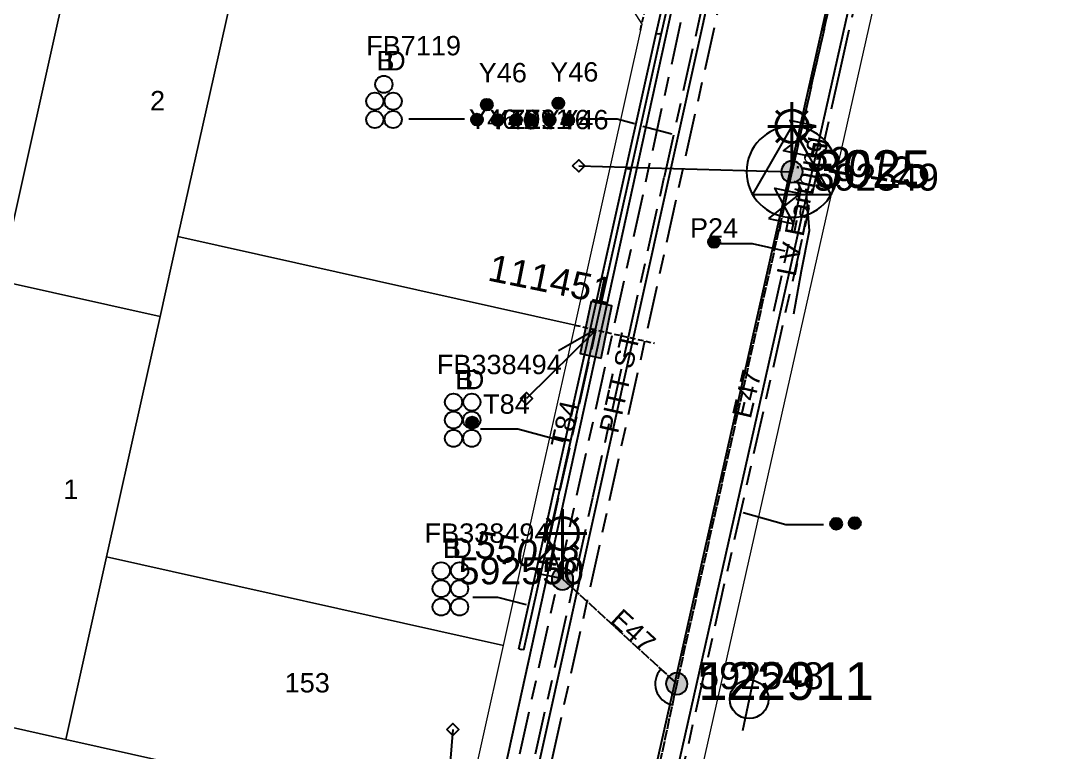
# Model space of a CAD drawing. Header units: metres. Extents: x 311347 to 316656, y 6252667 to 6255486.
# Drawn here: x 314203.4 to 314299, y 6254679.2 to 6254747.2 of the extents above; entities that cross this region are included whole.
import ezdxf
from ezdxf.enums import TextEntityAlignment as Align

# ---------------------------------------------------------------- set-up
doc = ezdxf.new("R2010")
doc.units = ezdxf.units.M
for name, pattern in [('Cable Exist OH', [1, 1, 0]), ('Cable Exist UG', [8.2, 4, -1.2, 1.8, -1.2]), ('DASHED', [0.75, 0.5, -0.25])]:
    doc.linetypes.add(name, pattern=pattern)
doc.layers.get('0').update_dxf_attribs({"color": 6})
for name, color, linetype in [('_User_HV_Exist', 7, 'Continuous'), ('_User_LV_Exist', 7, 'Continuous'), ('Duct_SP_EXT', 7, 'Continuous'), ('Equip_LV_EXT', 7, 'Continuous'), ('Equip_SP_HV_EXT', 7, 'Continuous'), ('Equip_SP_SL_EXT', 7, 'Continuous'), ('Mains_HV_EXT', 7, 'Continuous'), ('Mains_LV_EXT', 7, 'Continuous'), ('Mains_TR_EXT', 7, 'Continuous'), ('Services_SP_EXT', 7, 'Continuous'), ('Sub_SP_TR_HV_LV_EXT', 7, 'Continuous'), ('SupportsOH_SP_TR_HV_LV_SL_EXT', 7, 'Continuous'), ('SupportsUG_SP_LV_EXT', 7, 'Continuous'), ('Trench_SP_EXT', 7, 'Continuous')]:
    doc.layers.add(name, color=color, linetype=linetype)
for name, color, linetype, lineweight in [('Cadastre Buildings_SP_EXT', 9, 'Continuous', 5), ('Cadastre Land Parcels_SP_EXT', 9, 'Continuous', 5), ('Cadastre Roads_SP_EXT', 7, 'Continuous', 5)]:
    doc.layers.add(name, color=color, linetype=linetype, lineweight=lineweight)
doc.layers.add('UNKNOWN_FEATURES', color=1, linetype='DASHED', plot=False)
doc.styles.add('HVSW_LABEL', font='arial.ttf')
doc.styles.add('iecARIAL', font='arial.ttf', dxfattribs={"height": 2})
doc.styles.add('POLE_LABEL', font='arial.ttf')
doc.styles.get("Standard").update_dxf_attribs({"font": 'arial.ttf'})
doc.linetypes.add('Cable E UG', pattern='A,6,-0.5,["E",Standard,S=1.7,R=0,X=0.5,Y=-1],-2.9', length=9.4)
doc.linetypes.add('Cable P UG', pattern='A,6,-0.5,["P",Standard,S=1.7,R=0,X=0.5,Y=-1],-2.9', length=9.4)

# ---------------------------------------------------------------- blocks, each defined once
blk = doc.blocks.new('SUB_POLE_EXT')
blk.add_wipeout([(0, 4.224), (0.418, 4.203), (0.828, 4.142), (1.208, 4.048), (1.621, 3.901), (1.992, 3.725), (2.348, 3.511), (2.683, 3.262), (2.988, 2.986), (3.281, 2.661), (3.515, 2.342), (3.761, 1.922), (3.902, 1.616), (4.04, 1.232), (4.177, 0.629), (4.224, 0), (4.179, -0.612), (4.065, -1.149), (3.901, -1.619), (3.579, -2.243), (3.223, -2.73), (2.967, -3.007), (2.685, -3.261), (2.362, -3.502), (2.005, -3.718), (1.637, -3.894), (1.253, -4.034), (0.822, -4.143), (0.417, -4.203), (0.001, -4.224), (-0.414, -4.204), (-0.802, -4.147), (-1.206, -4.048), (-1.623, -3.9), (-1.986, -3.728), (-2.35, -3.51), (-2.682, -3.264), (-2.958, -3.015), (-3.233, -2.718), (-3.511, -2.349), (-3.715, -2.01), (-3.907, -1.604), (-4.046, -1.212), (-4.155, -0.759), (-4.222, -0.145), (-4.206, 0.387), (-4.142, 0.829), (-4.03, 1.265), (-3.896, 1.632), (-3.707, 2.025), (-3.499, 2.366), (-3.277, 2.665), (-2.985, 2.989), (-2.676, 3.269), (-2.329, 3.524), (-1.983, 3.729), (-1.631, 3.896), (-1.201, 4.05), (-0.777, 4.152), (-0.395, 4.205)])
blk.add_line((2.159, 0.484), (2.159, 0.484, 0))
blk.add_lwpolyline([(-4.224, 0, 1), (4.224, 0, 1)], format="xyb", close=True)
blk.add_lwpolyline([(2.139, 0.52), (0, 4.224), (-3.658, -2.112), (3.658, -2.112)], close=True)
for tag, height, flags, p in [('ASSET_NUM', 3.5, 8, (2, 2)), ('STREET_CODE', 0.2, 9, (1.5, 0)), ('OPERATING_VOLTAGE', 0.2, 9, (1.5, -0.6)), ('OPERATED_BY', 0.2, 9, (1.5, -0.8)), ('CONSTRUCTED_VOLTAGE', 0.2, 9, (1.5, -0.2)), ('NO_PHASES', 0.2, 9, (1.5, -0.4)), ('MAINTAINED_BY', 0.2, 9, (1.5, -1)), ('ORIENTATION', 0.2, 9, (1.5, -1.2)), ('OWNED_BY', 0.2, 9, (1.5, -1.4)), ('SECONDARY_VOLTAGE', 0.2, 9, (1.5, -1.6)), ('STATE', 0.2, 9, (1.5, -1.8)), ('SUBSTATION_TYPE', 0.2, 9, (1.5, -2)), ('STREETNAME', 0.2, 9, (1.5, -2.8)), ('USAGE', 0.2, 9, (1.5, -2.2)), ('LEGEND', 0.2, 9, (1.5, -2.4)), ('LOCATION', 0.2, 9, (1.5, -2.6)), ('Z', 0.2, 1, (1.5, -3.4)), ('SUBURB', 0.2, 9, (1.5, -3)), ('NOTES', 0.2, 9, (1.5, -3.2))]:
    blk.add_attdef(tag, text='', height=height, dxfattribs=dict(flags=flags)).set_placement(p, align=Align.MIDDLE_LEFT)
blk = doc.blocks.new('PILLAR_EXT')
blk.add_hatch(color=256).paths.add_polyline_path([(-2.475, 0.99), (-2.475, -0.99), (2.475, -0.99), (2.475, 0.99)])
blk.add_lwpolyline([(-2.475, -0.99), (2.475, -0.99), (2.475, 0.99), (-2.475, 0.99)], close=True)
at = {"style": 'iecARIAL', "flags": 8}
blk.add_attdef('ASSET_NUM', (1.5, 3.5), '', height=2.5, dxfattribs=at)
for tag, p, flags in [('OWNED_BY', (0, -0.2), 9), ('STATE', (0, -0.4), 9), ('SUPPORT_TYPE', (0, -0.6), 9), ('USAGE', (0, -0.8), 9), ('LEGEND', (0, -1), 9), ('STREETNAME', (0, -1.8), 9), ('SUBURB', (0, -2), 1), ('LOCATION', (0, -1.2), 9), ('NOTES', (0, -1.4), 9), ('PARENT', (0, -1.6), 9)]:
    blk.add_attdef(tag, p, '', height=0.2, dxfattribs=dict(flags=flags))
blk = doc.blocks.new('DUCT_EXT')
blk.add_circle((0, 0.8), 0.8)
at = {"flags": 1}
blk.add_attdef('Z', (0, 0), '', height=0.2, dxfattribs=at)
at = {"flags": 9}
for tag, p in [('DUCT_CODE', (0, 0)), ('XSECT_TYPE', (0, -0.2)), ('STATE', (0, -0.6)), ('FB_REFERENCE', (0, -0.4)), ('NOTES', (0, -0.8))]:
    blk.add_attdef(tag, text='', height=0.2, dxfattribs=at).set_placement(p, align=Align.MIDDLE_LEFT)
blk = doc.blocks.new('LV_OH_LINKS_DISTFUSE_EXT')
for p, q in [((0, 0), (0.96, 0)), ((3.84, 0), (4.8, 0))]:
    blk.add_line(p, q)
blk.add_lwpolyline([(3.84, -1.2), (3.84, 1.2), (0.96, -1.2), (0.96, 1.2)], close=True)
at = {"flags": 9}
for tag, p in [('ACTUAL_STATUS', (0, 0)), ('OPERATING_VOLTAGE', (0, -0.6)), ('ORIENTATION', (0, -0.8)), ('OWNED_BY', (0, -1)), ('CONSTRUCTED_VOLTAGE', (0, -0.2)), ('NO_PHASES', (0, -0.4)), ('STATE', (0, -1.2)), ('SWITCH_TYPE', (0, -1.4)), ('USAGE', (0, -1.6)), ('NOTES', (0, -1.8))]:
    blk.add_attdef(tag, text='', height=0.2, dxfattribs=at).set_placement(p, align=Align.MIDDLE_LEFT)
at = {"flags": 1}
blk.add_attdef('Z', (0, 0), '', height=0.2, dxfattribs=at)
blk = doc.blocks.new('SL_LANTERN_EXT')
at = {"lineweight": 40}
for p, q in [((0, 1.968), (0, 6.468)), ((-1.459, 5.676), (-1.061, 5.278)), ((1.458, 5.676), (1.06, 5.278)), ((-2.25, 4.218), (2.25, 4.218)), ((-1.459, 2.759), (-1.061, 3.157)), ((1.458, 2.759), (1.06, 3.157)), ((0, 0), (0, 2.721))]:
    blk.add_line(p, q, dxfattribs=at)
blk.add_circle((0, 4.218), 1.5, dxfattribs=at)
at = {"style": 'iecARIAL', "flags": 8}
blk.add_attdef('ASSET_NUM', (1.5, 1.5), '', height=2.5, dxfattribs=at)
for tag, p, height, flags in [('CONSTRUCTED_VOLTAGE', (0.981, -0.653), 0.2, 9), ('CONTROL_TYPE', (0.981, -0.853), 0.2, 9), ('LANTERN_PURPOSE', (0.981, -1.053), 0.2, 9), ('LNUMBER', (2.181, -3.253), 2.5, 8), ('OPERATING_VOLTAGE', (0.981, -1.653), 0.2, 9), ('ORIENTATION', (0.981, -1.853), 0.2, 9), ('OWNED_BY', (0.981, -2.053), 0.2, 9), ('LANTERN_TYPE', (0.981, -1.253), 0.2, 9), ('NO_PHASES', (0.981, -1.453), 0.2, 9), ('STATE', (0.981, -2.253), 0.2, 9), ('CEXIST', (0.981, -2.653), 0.2, 9), ('CNEW', (0.981, -2.853), 0.2, 9), ('CNUMBER', (0.981, -3.053), 0.2, 9), ('USAGE', (0.981, -2.453), 0.2, 9), ('CREMOVE', (0.981, -3.253), 0.2, 9), ('CREPLACE', (0.981, -3.453), 0.2, 9), ('LKINGHEIGHT', (0.981, -3.653), 0.2, 9), ('LBRACKET', (0.981, -3.853), 0.2, 9), ('LBRACKETVOCAB', (0.981, -4.053), 0.2, 9), ('LCATEGORY', (0.981, -4.253), 0.2, 9), ('LCHARGE1', (0.981, -4.453), 0.2, 9), ('LCHARGE1PERCENT', (0.981, -4.653), 0.2, 9), ('LCHARGE2', (0.981, -4.853), 0.2, 9), ('LCHARGE2PERCENT', (0.981, -5.053), 0.2, 9), ('LCHARGE3', (0.981, -5.253), 0.2, 9), ('LCHARGE3PERCENT', (0.981, -5.453), 0.2, 9), ('LEXIST', (0.981, -5.653), 0.2, 9), ('LLAMP', (0.981, -5.853), 0.2, 9), ('LLAMPVOCAB', (0.981, -6.053), 0.2, 9), ('LMAST', (0.981, -6.253), 0.2, 9), ('LMASTVOCAB', (0.981, -6.453), 0.2, 9), ('LNEW', (0.981, -6.653), 0.2, 9), ('LANTNUMBER', (0.981, -6.853), 0.2, 9), ('LOUTREACH', (0.981, -7.253), 0.2, 9), ('LOUTREACHVOCAB', (0.981, -7.453), 0.2, 9), ('LRATECODE', (0.981, -7.653), 0.2, 9), ('LREMOVE', (0.981, -7.853), 0.2, 9), ('LREPLACE', (0.981, -8.053), 0.2, 9), ('LTYPE', (0.981, -8.253), 0.2, 9), ('LTYPEVOCAB', (0.981, -8.453), 0.2, 9), ('LEGEND', (0.981, -8.653), 0.2, 9), ('STREETNAME', (0.981, -9.253), 0.2, 9), ('SUBURB', (0.981, -9.453), 0.2, 1), ('LOCATION', (0.981, -8.853), 0.2, 9), ('NOTES', (0.981, -9.053), 0.2, 9)]:
    blk.add_attdef(tag, p, '', height=height, dxfattribs=dict(flags=flags))
blk = doc.blocks.new('CCP_EXT')
at = {"flags": 9}
for tag, p in [('STATE', (0, -1.8)), ('USAGE', (0, -1.2)), ('LEGEND', (0, -1.4)), ('LIFE_SUPPORT', (0, -1.6)), ('NOTES', (0, -2))]:
    blk.add_attdef(tag, text='', height=0.2, dxfattribs=at).set_placement(p, align=Align.MIDDLE_LEFT)
blk.add_wipeout([(0, 0.566), (0.566, 0), (0, -0.566), (-0.566, 0)])
blk.add_lwpolyline([(-0.566, 0), (0, 0.566), (0.566, 0), (0, -0.566), (-0.566, 0)])
at = {"flags": 1}
blk.add_attdef('Z', (0, 0), '', height=0.2, dxfattribs=at)
at = {"flags": 9}
for tag, p in [('CCP_TYPE', (0, 0)), ('OPERATING_VOLTAGE', (0, -0.6)), ('ORIENTATION', (0, -0.8)), ('OWNED_BY', (0, -1)), ('CONSTRUCTED_VOLTAGE', (0, -0.2)), ('NO_PHASES', (0, -0.4))]:
    blk.add_attdef(tag, text='', height=0.2, dxfattribs=at).set_placement(p, align=Align.MIDDLE_LEFT)
blk = doc.blocks.new('POLE_EXT')
blk.add_hatch(color=256).paths.add_polyline_path([(-1, 0, 1), (1, 0, 1)])
blk.add_lwpolyline([(-1, 0, 1), (1, 0, 1)], format="xyb", close=True)
for tag, height, flags, p in [('pNumber', 2.5, 8, (-17.84, 2.067)), ('OWNED_BY', 0.2, 9, (1.355, -0.4)), ('SPECIAL_USE', 0.2, 9, (1.355, -0.8)), ('STATE', 0.2, 9, (1.355, -1)), ('PARENT', 0.2, 9, (1.355, -0.6)), ('cLV', 0.2, 9, (1.355, -1.4)), ('cHV', 0.2, 9, (1.355, -2)), ('hDepth', 0.2, 9, (1.355, -1.6)), ('hDia', 0.2, 9, (1.355, -1.8)), ('USAGE', 0.2, 9, (1.355, -1.2)), ('LBRACKET', 0.2, 9, (1.355, -2.2)), ('LExisting', 0.2, 9, (1.355, -2.4)), ('LANTNUMBER', 0.2, 9, (1.355, -2.6)), ('LOther', 0.2, 9, (1.355, -2.8)), ('cLinedev', 0.2, 9, (1.355, -3.4)), ('pExisting', 0.2, 9, (1.355, -3.8)), ('LRemove', 0.2, 9, (1.355, -3)), ('LEGEND', 0.2, 9, (1.355, -3.2)), ('LOCATION', 0.2, 9, (1.355, -3.6)), ('pFooting', 0.2, 9, (1.355, -4.4)), ('pNew', 0.2, 9, (1.355, -4.6)), ('PFNUMBER', 0.2, 9, (1.355, -4)), ('NEWPFNUMBER', 0.2, 9, (1.355, -4.2)), ('pRelocate', 0.2, 9, (1.355, -5)), ('pRemove', 0.2, 9, (1.355, -5.2)), ('pReplace', 0.2, 9, (1.355, -5.4)), ('pStay', 0.2, 9, (1.355, -5.6)), ('pType', 0.2, 9, (1.355, -5.8)), ('cspan', 0.2, 9, (1.355, -6)), ('STREETNAME', 0.2, 9, (1.355, -6.2)), ('SUBURB', 0.2, 9, (1.355, -6.4)), ('NOTES', 0.2, 9, (1.355, -6.6)), ('OPERATED_BY', 0.2, 9, (1.355, -7.014)), ('MAINTAINED_BY', 0.2, 9, (1.355, -6.814))]:
    blk.add_attdef(tag, text='', height=height, dxfattribs=dict(flags=flags)).set_placement(p, align=Align.MIDDLE_LEFT)
at = {"style": 'POLE_LABEL'}
for tag, height, flags, p in [('ASSET_NUM', 2.5, 8, (2, 2)), ('STRUCTURE_PLANT_NUMBER', 0.2, 9, (1.355, 0.028)), ('STREET_CODE', 0.2, 9, (1.355, -0.2))]:
    blk.add_attdef(tag, text='', height=height, dxfattribs=dict(at, flags=flags)).set_placement(p, align=Align.MIDDLE_LEFT)
at = {"flags": 1}
blk.add_attdef('Z', (1.355, -7.328), '', height=0.2, dxfattribs=at)
blk = doc.blocks.new('HV_ABS_CLOSED_EXT')
blk.add_line((-3, 6.875), (3, 6.875))
blk.add_circle((0, 6.875), 1.8)
at = {"style": 'HVSW_LABEL'}
for tag, height, flags, p in [('ASSET_NUM', 3.5, 8, (2, 2)), ('STREET_CODE', 0.2, 9, (0, -0.2))]:
    blk.add_attdef(tag, text='', height=height, dxfattribs=dict(at, flags=flags)).set_placement(p, align=Align.MIDDLE_LEFT)
at = {"flags": 1}
blk.add_attdef('Z', (0, 0), '', height=0.2, dxfattribs=at)
at = {"flags": 9}
for tag, p in [('ACTUAL_STATUS', (0, -0.4)), ('OPERATING_VOLTAGE', (0, -1)), ('CONSTRUCTED_VOLTAGE', (0, -0.6)), ('NO_PHASES', (0, -0.8)), ('ORIENTATION', (0, -1.2)), ('OWNED_BY', (0, -1.4)), ('STATE', (0, -1.6)), ('SWITCH_TYPE', (0, -1.8)), ('USAGE', (0, -2)), ('STREETNAME', (0, -2.6)), ('SUBURB', (0, -2.8)), ('LEGEND', (0, -2.2)), ('LOCATION', (0, -2.4)), ('NOTES', (0, -3))]:
    blk.add_attdef(tag, text='', height=0.2, dxfattribs=at).set_placement(p, align=Align.MIDDLE_LEFT)
blk = doc.blocks.new('CABLE_LARGE_EXT')
h = blk.add_hatch(color=256)
edge = h.paths.add_edge_path()
edge.add_arc((0, 0.55), 0.55, 0, 360)
blk.add_circle((0, 0.55), 0.55)
at = {"flags": 1}
blk.add_attdef('Z', (0, 0), '', height=0.2, dxfattribs=at)
at = {"flags": 9}
for tag, p in [('COND_CODE', (0, 0)), ('XSECT_SIZE', (0, -0.6)), ('STATE', (0, -0.4)), ('FB_REFERENCE', (0, -0.2)), ('NOTES', (0, -0.8))]:
    blk.add_attdef(tag, text='', height=0.2, dxfattribs=at).set_placement(p, align=Align.MIDDLE_LEFT)

msp = doc.modelspace()

# ---------------------------------------------------------------- linework, layer by layer
at = {"layer": 'Cadastre Land Parcels_SP_EXT', "linetype": 'Continuous'}
for points in [[(314210.281, 6254762.256), (314195.407, 6254765.579), (314186.647, 6254726.317), (314201.521, 6254722.992), (314210.281, 6254762.256)], [(314218.061, 6254727.112), (314221.378, 6254741.988), (314225.162, 6254758.945), (314210.281, 6254762.256), (314201.521, 6254722.992), (314216.401, 6254719.694), (314218.061, 6254727.112)], [(314216.401, 6254719.694), (314201.521, 6254722.992), (314192.764, 6254683.743), (314207.639, 6254680.402), (314211.423, 6254697.361), (314214.741, 6254712.235), (314216.401, 6254719.694)], [(314244.518, 6254672.179), (314248.304, 6254689.138), (314211.423, 6254697.361), (314207.639, 6254680.402), (314244.518, 6254672.179)]]:
    msp.add_lwpolyline(points, close=True, dxfattribs=at)
at = {"layer": 'Duct_SP_EXT'}
for p, q in [((314262.48, 6254745.976), (314263.24, 6254749.385)), ((314262.949, 6254745.872), (314263.708, 6254749.28)), ((314259.687, 6254733.447), (314262.48, 6254745.976)), ((314260.156, 6254733.343), (314262.949, 6254745.872)), ((314262.48, 6254745.976), (314262.714, 6254745.924)), ((314262.949, 6254745.872), (314262.714, 6254745.924)), ((314256.368, 6254718.571), (314259.687, 6254733.447)), ((314256.836, 6254718.467), (314260.156, 6254733.343)), ((314259.687, 6254733.447), (314259.921, 6254733.395)), ((314260.156, 6254733.343), (314259.921, 6254733.395)), ((314253.048, 6254703.696), (314256.368, 6254718.571)), ((314253.517, 6254703.591), (314256.837, 6254718.467)), ((314256.368, 6254718.571), (314256.603, 6254718.519)), ((314256.368, 6254718.571), (314256.602, 6254718.519)), ((314256.836, 6254718.467), (314256.602, 6254718.519)), ((314256.837, 6254718.467), (314256.603, 6254718.519)), ((314251.397, 6254696.293), (314253.048, 6254703.696)), ((314251.865, 6254696.188), (314253.517, 6254703.591)), ((314253.048, 6254703.696), (314253.283, 6254703.643)), ((314253.517, 6254703.591), (314253.283, 6254703.643)), ((314249.729, 6254688.82), (314251.397, 6254696.293)), ((314250.198, 6254688.715), (314251.865, 6254696.188)), ((314251.397, 6254696.293), (314251.631, 6254696.241)), ((314251.397, 6254696.293), (314251.631, 6254696.241)), ((314251.865, 6254696.188), (314251.631, 6254696.241)), ((314251.865, 6254696.188), (314251.631, 6254696.241)), ((314249.729, 6254688.82), (314249.963, 6254688.768)), ((314250.198, 6254688.715), (314249.963, 6254688.768))]:
    msp.add_line(p, q, dxfattribs=at)
for points in [[(314239.511, 6254738.046), (314244.688, 6254738.046)], [(314255.459, 6254738.045), (314258.858, 6254738.045), (314260.469, 6254737.611)], [(314261.242, 6254737.368), (314263.922, 6254736.658)], [(314268.464, 6254726.451), (314271.406, 6254726.451), (314274.435, 6254725.78)], [(314246.167, 6254709.257), (314249.622, 6254709.257), (314253.884, 6254708.097)], [(314278.012, 6254700.322), (314274.534, 6254700.322), (314270.555, 6254701.45)], [(314245.437, 6254693.627), (314247.732, 6254693.627), (314250.391, 6254692.949)]]:
    msp.add_lwpolyline(points, dxfattribs=at)
at = {"layer": 'Mains_HV_EXT', "linetype": 'Cable E UG'}
for points in [[(314276.696, 6254727.63), (314275.949, 6254723.897)], [(314275.949, 6254723.897), (314275.946, 6254723.881), (314275.224, 6254719.91)]]:
    msp.add_lwpolyline(points, dxfattribs=at)
at = {"layer": 'Mains_HV_EXT', "linetype": 'Cable Exist OH'}
msp.add_lwpolyline([(314264.39, 6254685.579), (314257.394, 6254652.843)], dxfattribs=at)
at = {"layer": 'Mains_LV_EXT', "linetype": 'Cable Exist UG'}
msp.add_lwpolyline([(314253.778, 6254695.311), (314252.537, 6254698.925), (314252.537, 6254698.925), (314253.575, 6254703.578), (314256.895, 6254718.454)], dxfattribs=at)
at = {"layer": 'Mains_LV_EXT', "linetype": 'Cable Exist OH'}
for points in [[(314253.778, 6254695.311), (314264.39, 6254685.579)], [(314264.39, 6254685.579), (314257.394, 6254652.843)]]:
    msp.add_lwpolyline(points, dxfattribs=at)
at = {"layer": 'Mains_LV_EXT', "linetype": 'Continuous'}
msp.add_lwpolyline([(314262.909, 6254686.924, 0.579576), (314263.979, 6254683.622)], format="xyb", dxfattribs=at)
at = {"layer": 'Trench_SP_EXT', "linetype": 'Cable Exist UG'}
for points in [[(314256.883, 6254718.474), (314252.904, 6254716.216)], [(314253.674, 6254695.351), (314251.563, 6254695.78), (314251.659, 6254696.208)]]:
    msp.add_lwpolyline(points, dxfattribs=at)
at = {"layer": 'UNKNOWN_FEATURES'}
for points in [[(314261.016, 6254746.28), (314263.696, 6254757.807)], [(314254.929, 6254718.883), (314262.323, 6254717.204)]]:
    msp.add_lwpolyline(points, dxfattribs=at)

# ---------------------------------------------------------------- block references
at = {"layer": 'Duct_SP_EXT'}
for name, p in [('DUCT_EXT', (314237.189, 6254740.439)), ('DUCT_EXT', (314236.347, 6254738.875)), ('DUCT_EXT', (314238.047, 6254738.875)), ('CABLE_LARGE_EXT', (314246.752, 6254738.804)), ('CABLE_LARGE_EXT', (314253.394, 6254738.935)), ('DUCT_EXT', (314236.347, 6254737.175)), ('DUCT_EXT', (314238.047, 6254737.175)), ('CABLE_LARGE_EXT', (314245.835, 6254737.421)), ('CABLE_LARGE_EXT', (314247.757, 6254737.384)), ('CABLE_LARGE_EXT', (314249.466, 6254737.392)), ('CABLE_LARGE_EXT', (314250.811, 6254737.392)), ('CABLE_LARGE_EXT', (314252.577, 6254737.389)), ('CABLE_LARGE_EXT', (314254.324, 6254737.376)), ('CABLE_LARGE_EXT', (314267.862, 6254726.058)), ('DUCT_EXT', (314243.657, 6254710.928)), ('DUCT_EXT', (314245.357, 6254710.928)), ('DUCT_EXT', (314243.655, 6254709.267)), ('DUCT_EXT', (314245.355, 6254709.267)), ('CABLE_LARGE_EXT', (314245.388, 6254709.288)), ('DUCT_EXT', (314243.655, 6254707.567)), ('DUCT_EXT', (314245.355, 6254707.567)), ('CABLE_LARGE_EXT', (314279.203, 6254699.883)), ('CABLE_LARGE_EXT', (314280.927, 6254699.946)), ('DUCT_EXT', (314242.519, 6254695.267)), ('DUCT_EXT', (314244.219, 6254695.267)), ('DUCT_EXT', (314242.517, 6254693.606)), ('DUCT_EXT', (314244.217, 6254693.606)), ('DUCT_EXT', (314242.517, 6254691.906)), ('DUCT_EXT', (314244.217, 6254691.906))]:
    msp.add_blockref(name, p, dxfattribs=at)
at = {"layer": 'Equip_SP_HV_EXT'}
ref = msp.add_blockref('HV_ABS_CLOSED_EXT', (314264.39, 6254685.579), dxfattribs=dict(at, rotation=257.9363031824905))
ref.add_attrib('ASSET_NUM', '122911', dxfattribs={"layer": '0', "height": 3.5, "style": 'HVSW_LABEL'}).set_placement((314266.39, 6254685.829), align=Align.MIDDLE_LEFT)
at = {"layer": 'Equip_SP_SL_EXT'}
ref = msp.add_blockref('SL_LANTERN_EXT', (314253.778, 6254695.311), dxfattribs=at)
ref.add_attrib('ASSET_NUM', '55048', dxfattribs={"layer": '0', "height": 2.5, "rotation": 349.39284, "style": 'iecARIAL'}).set_placement((314255.278, 6254696.811), align=Align.MIDDLE_RIGHT)
at = {"layer": 'Services_SP_EXT'}
msp.add_blockref('CCP_EXT', (314250.442, 6254712.074), dxfattribs=at)
at = {"layer": 'Sub_SP_TR_HV_LV_EXT'}
ref = msp.add_blockref('SUB_POLE_EXT', (314275.091, 6254733.121), dxfattribs=at)
ref.add_attrib('ASSET_NUM', '3025', dxfattribs={"layer": '0', "height": 3.5}).set_placement((314277.091, 6254733.371), align=Align.MIDDLE_LEFT)
at = {"layer": 'SupportsOH_SP_TR_HV_LV_SL_EXT'}
ref = msp.add_blockref('POLE_EXT', (314253.778, 6254695.311), dxfattribs=at)
ref.add_attrib('ASSET_NUM', '592550', dxfattribs={"layer": '0', "height": 2.5, "rotation": 0.00153, "style": 'POLE_LABEL'}).set_placement((314255.778, 6254696.061), align=Align.MIDDLE_RIGHT)
ref = msp.add_blockref('POLE_EXT', (314264.39, 6254685.579), dxfattribs=dict(at, rotation=359.9564824912746))
ref.add_attrib('ASSET_NUM', '592548', dxfattribs={"layer": '0', "height": 2.5, "rotation": 359.96332, "style": 'POLE_LABEL'}).set_placement((314266.39, 6254686.329), align=Align.MIDDLE_LEFT)
at = {"layer": 'SupportsUG_SP_LV_EXT'}
ref = msp.add_blockref('PILLAR_EXT', (314256.895, 6254718.454), dxfattribs=dict(at, rotation=78.18715619154439))
ref.add_attrib('ASSET_NUM', '111451', dxfattribs={"layer": '0', "height": 2.5, "rotation": 348.53386, "style": 'iecARIAL'}).set_placement((314258.395, 6254721.954), align=Align.MIDDLE_RIGHT)

# ---------------------------------------------------------------- texts
at = {"layer": 'Cadastre Land Parcels_SP_EXT'}
for s, p in [('2', (314215.467, 6254738.831)), ('1', (314207.415, 6254702.738)), ('153', (314227.971, 6254684.77))]:
    msp.add_text(s, height=1.8, dxfattribs=at).set_placement(p)
at = {"layer": 'Cadastre Roads_SP_EXT'}
msp.add_text('PITT ST', height=1.8, rotation=77.36817, dxfattribs=at).set_placement((314258.928, 6254708.741))
at = {"layer": 'Duct_SP_EXT'}
for s, p in [('FB7119', (314235.542, 6254743.935)), ('B', (314236.5, 6254742.535)), ('D', (314237.4, 6254742.535)), ('Y46', (314245.997, 6254741.431)), ('Y46', (314252.639, 6254741.499)), ('Y46', (314245.093, 6254737.107)), ('Y46', (314247.015, 6254737.07)), ('Z91', (314248.802, 6254737.084)), ('Z91', (314250.218, 6254737.1)), ('Y46', (314251.835, 6254737.075)), ('Y46', (314253.582, 6254737.063)), ('P24', (314265.618, 6254727.007)), ('FB338494', (314242.107, 6254714.328)), ('B', (314243.807, 6254712.928)), ('D', (314244.707, 6254712.928)), ('FB338494', (314240.969, 6254698.667)), ('B', (314242.669, 6254697.267)), ('D', (314243.569, 6254697.267))]:
    msp.add_text(s, height=1.8, dxfattribs=at).set_placement(p)
at = {"layer": 'Mains_LV_EXT'}
for s, rotation, p in [('E47', 76.78849, (314271.255, 6254710.111)), ('T84', 77.41868, (314254.424, 6254707.382)), ('E47', 317.47725, (314258.099, 6254691.349))]:
    msp.add_text(s, height=1.8, rotation=rotation, dxfattribs=at).set_placement(p)

# ---------------------------------------------------------------- next in the draw order: linework, layer by layer
at = {"layer": 'Cadastre Buildings_SP_EXT', "linetype": 'Continuous'}
msp.add_lwpolyline([(314251.623, 6254704.014), (314254.943, 6254718.889), (314218.061, 6254727.112), (314216.401, 6254719.694), (314214.741, 6254712.235), (314211.423, 6254697.361), (314248.304, 6254689.138), (314251.623, 6254704.014)], close=True, dxfattribs=at)
at = {"layer": 'Cadastre Land Parcels_SP_EXT', "linetype": 'Continuous'}
msp.add_lwpolyline([(314404.544, 6254868.215), (314314.167, 6254888.407), (314306.575, 6254854.768), (314284.177, 6254755.259), (314281.202, 6254742.04), (314264.221, 6254666.598), (314259.847, 6254647.168), (314256.123, 6254630.623), (314341.639, 6254611.54), (314323.417, 6254530.123), (314327.262, 6254529.27), (314381.415, 6254517.323), (314408.838, 6254511.058), (314450.723, 6254698.322), (314538.58, 6254678.716), (314552.777, 6254748.82), (314561.239, 6254790.598), (314565.058, 6254809.458), (314569.098, 6254829.406), (314567.541, 6254831.797), (314511.326, 6254844.357), (314419.663, 6254864.837), (314404.544, 6254868.215)], close=True, dxfattribs=at)
at = {"layer": 'Mains_HV_EXT', "linetype": 'Cable Exist OH'}
for points in [[(314296.853, 6254829.8), (314275.091, 6254733.121)], [(314275.091, 6254733.121), (314264.39, 6254685.579)]]:
    msp.add_lwpolyline(points, dxfattribs=at)
at = {"layer": 'Mains_HV_EXT', "linetype": 'Cable E UG'}
msp.add_lwpolyline([(314276.39, 6254731.546), (314276.696, 6254727.63)], dxfattribs=at)
at = {"layer": 'Mains_LV_EXT', "linetype": 'Cable Exist OH'}
for points in [[(314280.248, 6254756.032), (314275.091, 6254733.121)], [(314275.091, 6254733.121), (314264.39, 6254685.579)]]:
    msp.add_lwpolyline(points, dxfattribs=at)
at = {"layer": 'Services_SP_EXT'}
msp.add_lwpolyline([(314256.895, 6254718.454), (314250.442, 6254712.074)], dxfattribs=at)
at = {"layer": 'Trench_SP_EXT', "linetype": 'Cable Exist UG'}
for points in [[(314258.527, 6254649.047), (314262.562, 6254666.971), (314279.544, 6254742.413), (314282.518, 6254755.632), (314282.682, 6254756.36)], [(314275.569, 6254732.237), (314275.916, 6254731.473), (314273.37, 6254720.133)]]:
    msp.add_lwpolyline(points, dxfattribs=at)

# ---------------------------------------------------------------- next in the draw order: block references
at = {"layer": 'Equip_LV_EXT'}
for p, rotation in [((314275.276, 6254733.885), 77.88704801128071), ((314274.887, 6254732.282), 258.1110862862455)]:
    msp.add_blockref('LV_OH_LINKS_DISTFUSE_EXT', p, dxfattribs=dict(at, rotation=rotation))
at = {"layer": 'Equip_SP_SL_EXT'}
ref = msp.add_blockref('SL_LANTERN_EXT', (314275.091, 6254733.121), dxfattribs=at)
ref.add_attrib('ASSET_NUM', '52012', dxfattribs={"layer": '0', "height": 2.5, "rotation": 351.29467, "style": 'iecARIAL'}).set_placement((314276.591, 6254734.621), align=Align.MIDDLE_LEFT)
at = {"layer": 'Services_SP_EXT'}
msp.add_blockref('CCP_EXT', (314243.59, 6254681.334), dxfattribs=at)
at = {"layer": 'SupportsOH_SP_TR_HV_LV_SL_EXT'}
ref = msp.add_blockref('POLE_EXT', (314275.091, 6254733.121), dxfattribs=dict(at, rotation=0.01840740598959203))
ref.add_attrib('ASSET_NUM', '592549', dxfattribs={"layer": '0', "height": 2.5, "rotation": 0.01376, "style": 'POLE_LABEL'}).set_placement((314277.091, 6254733.871), align=Align.TOP_LEFT)

# ---------------------------------------------------------------- next in the draw order: texts
at = {"layer": 'Duct_SP_EXT'}
msp.add_text('T84', height=1.8, dxfattribs=at).set_placement((314246.405, 6254710.652))
at = {"layer": 'Mains_HV_EXT'}
msp.add_text('LV Earthing', height=1.8, rotation=78.69007, dxfattribs=at).set_placement((314275.418, 6254723.326))

# ---------------------------------------------------------------- next in the draw order: linework, layer by layer
at = {"layer": 'Cadastre Roads_SP_EXT', "linetype": 'Continuous'}
msp.add_lwpolyline([(314128.88, 6254677.372), (314143.754, 6254674.049), (314158.627, 6254670.726), (314173.501, 6254667.403), (314188.375, 6254664.08), (314203.198, 6254660.78), (314237.206, 6254653.197), (314240.752, 6254662.402), (314244.518, 6254672.179), (314207.639, 6254680.402), (314192.764, 6254683.743), (314177.89, 6254687.065), (314163.016, 6254690.388), (314148.143, 6254693.712), (314118.394, 6254700.357)], dxfattribs=at)
at = {"layer": 'Services_SP_EXT'}
msp.add_lwpolyline([(314243.59, 6254681.334), (314240.673, 6254645.652)], dxfattribs=at)

# ---------------------------------------------------------------- next in the draw order: block references
msp.add_blockref('CCP_EXT', (314255.286, 6254733.676), dxfattribs=at)

# ---------------------------------------------------------------- next in the draw order: linework, layer by layer
at = {"layer": '_User_HV_Exist', "linetype": 'Cable P UG'}
for points in [[(313424.319, 6254638.259), (313454.949, 6254774.829), (313702.009, 6254721.41), (313714.382, 6254775.883), (314243.951, 6254657.3), (314296.947, 6254898.392), (314658.742, 6254816.967), (314668.502, 6254819.458), (314818.69, 6254785.912), (314833.563, 6254749.259), (314827.416, 6254696.168), (314925.156, 6254660.08)], [(313427.389, 6254637.643), (313428.259, 6254641.519), (313457.352, 6254771.092), (313704.474, 6254717.843), (313716.565, 6254772.22), (314246.209, 6254653.891), (314299.833, 6254895.619), (314658.736, 6254814.961), (314668.026, 6254817.451), (314816.502, 6254783.328), (314830.509, 6254748.805), (314824.16, 6254694.143), (314904.645, 6254664.438), (314917.358, 6254659.746), (314919.606, 6254658.916), (314921.37, 6254658.265)], [(314167.318, 6254314.978), (314184.737, 6254391.766), (314184.737, 6254391.766), (314186.748, 6254400.653), (314190.066, 6254415.565), (314193.347, 6254430.402), (314196.709, 6254444.878), (314201.545, 6254469.681), (314201.545, 6254469.681), (314203.888, 6254480.163), (314207.208, 6254495.037), (314210.529, 6254509.912), (314213.85, 6254524.786), (314214.394, 6254527.22), (314230.46, 6254533.074), (314230.46, 6254533.074), (314238.236, 6254570.666), (314238.236, 6254570.666), (314252.041, 6254631.547), (314255.764, 6254648.088), (314277.119, 6254742.959), (314277.119, 6254742.959), (314280.094, 6254756.178), (314298.252, 6254836.848)], [(314166.53, 6254314.267), (314169.212, 6254314.286), (314186.688, 6254391.324), (314188.699, 6254400.215), (314192.018, 6254415.132), (314195.297, 6254429.96), (314198.666, 6254444.46), (314203.503, 6254469.272), (314205.84, 6254479.727), (314209.16, 6254494.601), (314212.481, 6254509.476), (314215.802, 6254524.35), (314216.134, 6254525.836), (314232.202, 6254531.691), (314240.193, 6254570.253), (314253.992, 6254631.106), (314257.715, 6254647.648), (314279.07, 6254742.52), (314282.045, 6254755.739), (314299.877, 6254834.959)]]:
    msp.add_lwpolyline(points, dxfattribs=at)
at = {"layer": '_User_LV_Exist', "linetype": 'Cable Exist UG'}
msp.add_lwpolyline([(313426.413, 6254637.862), (313427.284, 6254641.738), (313427.284, 6254641.738), (313456.594, 6254772.279), (313703.714, 6254719.029), (313715.806, 6254773.415), (314247.493, 6254654.547), (314301.117, 6254896.383), (314658.715, 6254815.99), (314668.005, 6254818.48), (314817.232, 6254784.19), (314831.532, 6254748.944), (314825.244, 6254694.809), (314904.991, 6254665.376)], dxfattribs=at)
at = {"layer": 'Cadastre Buildings_SP_EXT', "linetype": 'Continuous'}
msp.add_lwpolyline([(314261.172, 6254746.818), (314258.147, 6254751.591), (314225.162, 6254758.945), (314221.378, 6254741.988), (314218.061, 6254727.112), (314254.943, 6254718.889), (314258.262, 6254733.765), (314261.172, 6254746.818)], close=True, dxfattribs=at)
at = {"layer": 'Mains_TR_EXT', "linetype": 'Cable Exist UG'}
msp.add_lwpolyline([(314658.728, 6254817.996), (314298.23, 6254899.158), (314245.234, 6254658.28), (313713.628, 6254777.076), (313701.253, 6254722.597), (313454.19, 6254776.016), (313423.344, 6254638.477), (313420.566, 6254625.935), (313420.591, 6254626.029), (313346.255, 6254294.033), (313203.021, 6254324.959)], dxfattribs=at)
at = {"layer": 'Services_SP_EXT'}
msp.add_lwpolyline([(314255.286, 6254733.676), (314275.091, 6254733.121)], dxfattribs=at)
at = {"layer": 'Trench_SP_EXT', "linetype": 'Cable Exist UG'}
msp.add_lwpolyline([(314249.495, 6254671.068), (314253.282, 6254688.027), (314256.601, 6254702.903), (314259.921, 6254717.778), (314263.24, 6254732.655), (314266.15, 6254745.708), (314268.529, 6254756.383)], dxfattribs=at)

doc.saveas('drawing.dxf')
